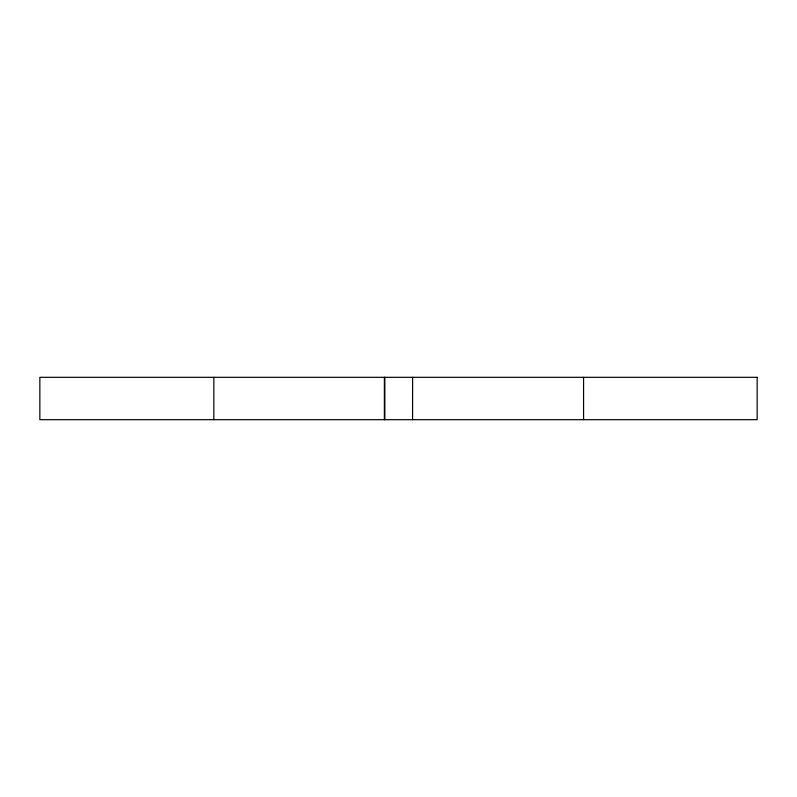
<?xml version="1.0" encoding="UTF-8"?>
<svg xmlns="http://www.w3.org/2000/svg" width="797" height="797" viewBox="0 0 797 797"><rect width="100%" height="100%" fill="white"/><g stroke="black" fill="none" stroke-linecap="round" stroke-linejoin="round"><path stroke-width="1.2" d="M583.573 377.32L583.573 419.68M412.617 377.32L412.577 419.68M384.841 377.32L384.841 419.68M384.383 377.32L384.383 419.68M213.845 377.32L213.845 419.68M757.15 377.32L39.85 377.32L39.85 419.68L757.15 419.68L757.15 377.32"/></g></svg>
